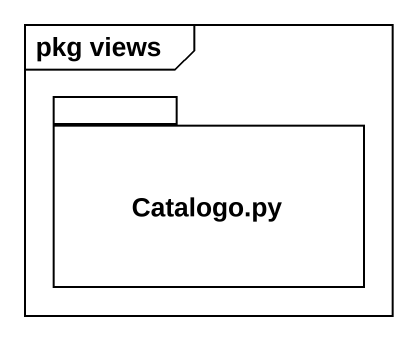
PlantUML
@startuml
mainframe pkg views
package "Catalogo.py" as Catalogo_py {
}
@enduml
